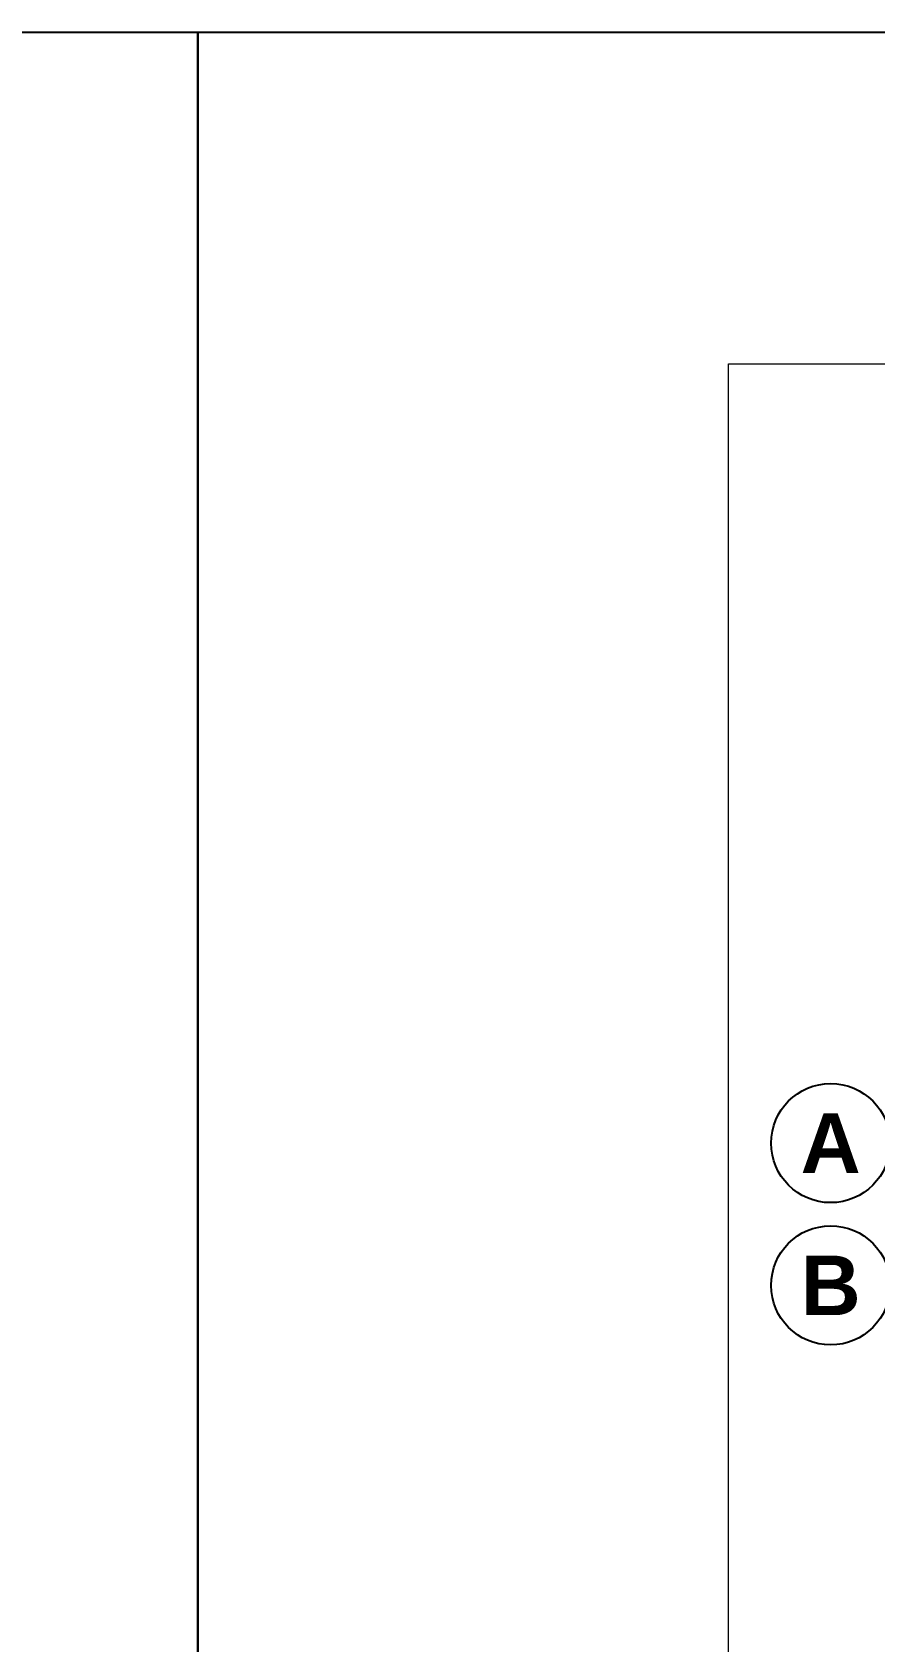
# Model space of a CAD drawing. Header units: metres. Extents: x -12400 to 1, y 0 to 106422.
# Drawn here: x -12172.94 to -12166.57, y 106403.3 to 106415.47 of the extents above; entities that cross this region are included whole.
import ezdxf
from ezdxf.enums import TextEntityAlignment as Align

# ---------------------------------------------------------------- set-up
doc = ezdxf.new("R2010")
doc.units = ezdxf.units.M
doc.linetypes.add('CENTER', pattern=[2, 1.25, -0.25, 0.25, -0.25])
doc.layers.add('A-DIM-100', color=8, linetype='Continuous', lineweight=0)
doc.layers.add('TBLOCK-BORDER-OUTSIDE', color=240, linetype='Continuous', lineweight=0)
doc.layers.add('S-GRID', color=155, linetype='Continuous')
doc.styles.add('sans serif', font='sanssb__.ttf')

# ---------------------------------------------------------------- blocks, each defined once
blk = doc.blocks.new('grid_designation')
blk.add_circle((0, 500), 500)
at = {"color": 3, "style": 'sans serif'}
blk.add_attdef('A', text='', height=471, dxfattribs=at).set_placement((0, 500), align=Align.MIDDLE_CENTER)
blk = doc.blocks.new('GRID1')
at = {"layer": 'S-GRID', "color": 155, "linetype": 'CENTER'}
ref = blk.add_blockref('grid_designation', (-12164.20441529414, 106407.4202236537), dxfattribs=dict(at, xscale=0.0009000000000000002, yscale=0.0009000000000000002, zscale=0.0009000000000000002))
ref.add_attrib('A', 'A', dxfattribs={"layer": '0', "color": 3, "height": 0.45, "style": 'sans serif'}).set_placement((-12164.20441529414, 106407.8702236537), align=Align.MIDDLE_CENTER)
ref = blk.add_blockref('grid_designation', (-12164.20441529414, 106406.3452236537), dxfattribs=dict(at, xscale=0.0009000000000000002, yscale=0.0009000000000000002, zscale=0.0009000000000000002))
ref.add_attrib('A', 'B', dxfattribs={"layer": '0', "color": 3, "height": 0.45, "style": 'sans serif'}).set_placement((-12164.20441529414, 106406.7952236537), align=Align.MIDDLE_CENTER)
blk = doc.blocks.new('A$Ceba0e023')
at = {"layer": 'DEFPOINTS'}
for p, q in [((9.094947017729282e-13, 0), (9.094947017729282e-13, 50.93368421075866)), ((9.094947017729282e-13, 50.93368421075866), (76.19999999988067, 50.93368421075866)), ((76.19999999988067, 50.93368421075866), (76.19999999988067, 0))]:
    blk.add_line(p, q, dxfattribs=at)
at = {"layer": 'TBLOCK-BORDER-OUTSIDE'}
for p, q in [((4.010526315688367, 2.506578947941307), (4.010526315688367, 48.42710526427254)), ((4.010526315688367, 48.42710526427254), (73.69342105266787, 48.42710526427254))]:
    blk.add_line(p, q, dxfattribs=at)
blk.add_lwpolyline([(73.69342105253327, 2.506578948481547), (4.010526315688367, 2.506578948481547), (4.010526315688367, 48.42710526427254), (73.69342105253327, 48.42710526427254)], close=True, dxfattribs=at)

msp = doc.modelspace()

# ---------------------------------------------------------------- block references
at = {"xscale": 0.999738737056323, "yscale": 0.999738737056323, "zscale": 0.999738737056323}
for p in [(-12247.86641193386, 106364.5448210676), (-12171.68632017029, 106364.5448210676)]:
    msp.add_blockref('A$Ceba0e023', p, dxfattribs=at)
at = {"layer": 'A-DIM-100'}
msp.add_blockref('GRID1', (-2.700000000000728, -0.8000000000029104), dxfattribs=at)

doc.saveas('drawing.dxf')
